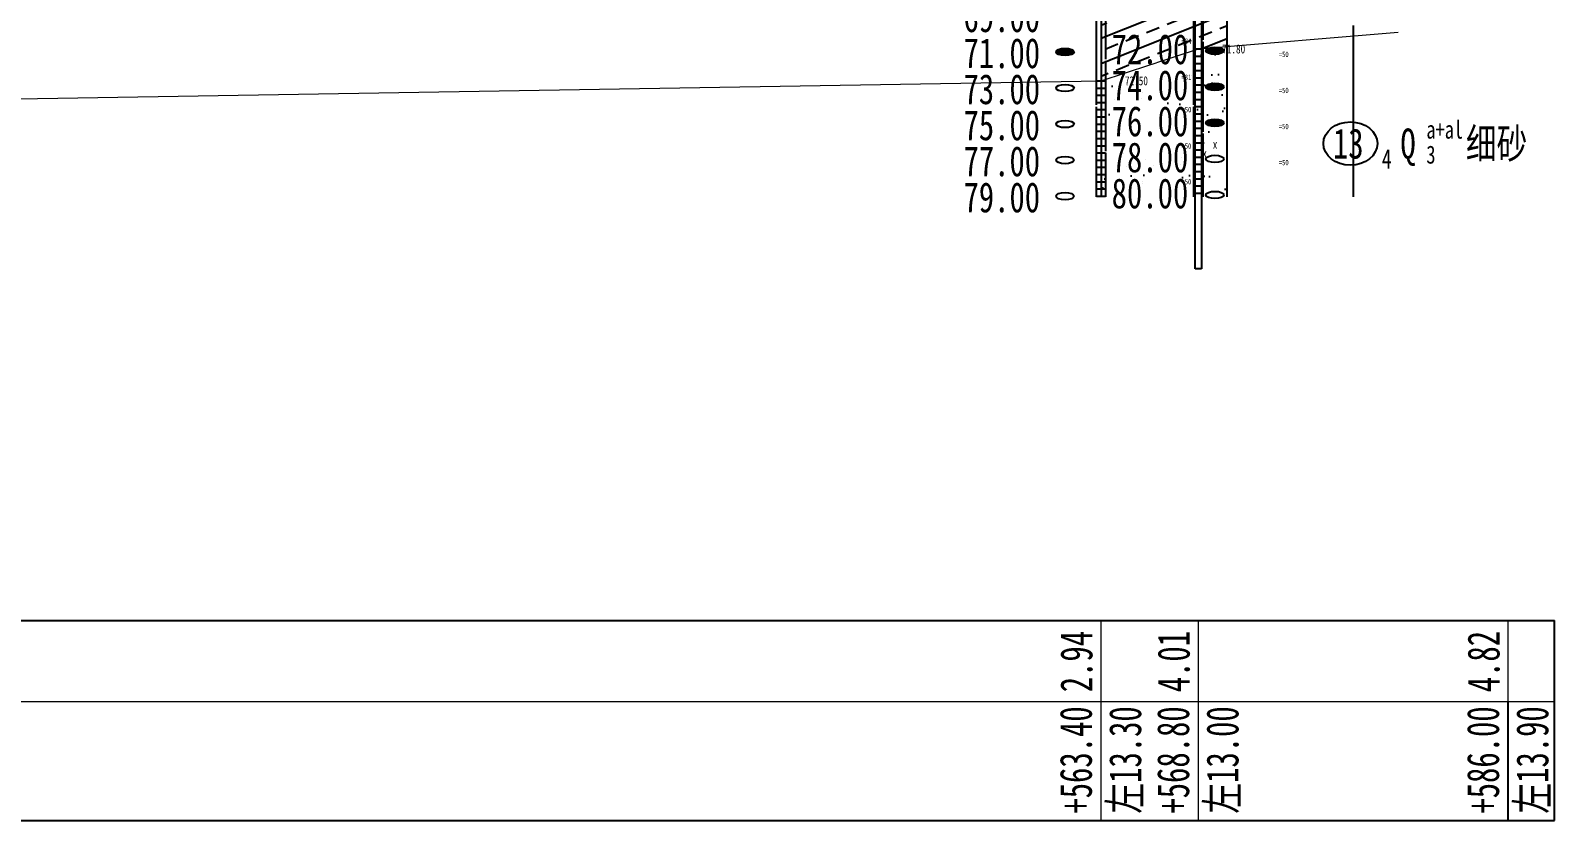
# Model space of a CAD drawing. Header units: millimetres. Extents: x 946 to 3601, y 223 to 2569.
# Drawn here: x 1734.3 to 1818.9, y 483.1 to 527 of the extents above; entities that cross this region are included whole.
import ezdxf

# ---------------------------------------------------------------- set-up
doc = ezdxf.new("R2010")
doc.units = ezdxf.units.MM
doc.linetypes.add('sx', pattern=[10, 5, 0, 5, 0])
for name, color, linetype in [('dz-temp', 4, 'Continuous'), ('GiCAD_PouMian', 7, 'Continuous'), ('GICAD_QUYANG', 7, 'Continuous'), ('地质-地层符号', 3, 'Continuous'), ('地质-填充花纹', 8, 'Continuous'), ('地质-标贯', 7, 'Continuous'), ('地质-钻孔', 7, 'Continuous')]:
    doc.layers.add(name, color=color, linetype=linetype)
for name, color, linetype, lineweight in [('地质-地层线', 7, 'Continuous', 15), ('地质-文字', 7, 'Continuous', 15), ('地质-标注栏', 1, 'Continuous', 25), ('标注线及字体', 7, 'Continuous', 15)]:
    doc.layers.add(name, color=color, linetype=linetype, lineweight=lineweight)
doc.styles.add('剖线方向', font='', dxfattribs={"width": 0.7, "height": 2.5})
doc.styles.add('叠加符号', font='', dxfattribs={"width": 0.7, "height": 2.5})
doc.styles.add('地层编号', font='', dxfattribs={"width": 0.7, "height": 3})
doc.styles.add('层底标注', font='', dxfattribs={"width": 0.7, "height": 2.5})
doc.styles.add('岩土名称', font='', dxfattribs={"width": 0.7, "height": 3})
doc.styles.add('时代', font='', dxfattribs={"width": 0.7, "height": 3})
doc.styles.add('标注栏数据', font='', dxfattribs={"width": 0.7, "height": 2.5})
doc.styles.add('标贯动探', font='', dxfattribs={"width": 0.7, "height": 1.5})
doc.styles.get('剖线方向').set_extended_font_data('仿宋_GB2312')
doc.styles.get('叠加符号').set_extended_font_data('仿宋_GB2312')
doc.styles.get('地层编号').set_extended_font_data('仿宋_GB2312')
doc.styles.get('层底标注').set_extended_font_data('仿宋_GB2312')
doc.styles.get('岩土名称').set_extended_font_data('仿宋_GB2312')
doc.styles.get('时代').set_extended_font_data('仿宋_GB2312')
doc.styles.get('标注栏数据').set_extended_font_data('仿宋_GB2312')
doc.styles.get('标贯动探').set_extended_font_data('仿宋_GB2312')
pattern_1 = [(21.80141, (0, 0), (-1.7677652, 0.7071061), []), (21.80141, (1.75, 0), (-1.7677652, 0.7071061), [0.76157655, -0.4759851])]
pattern_2 = [(17.062863, (0, 0), (2.79036967, 1.248899855), [-5.9751498, 0, -4.4813624, 0, -4.4813624, 0]), (3.01447, (0, 0), (7.2145321, 1.8094251), [-2.978456, 0, -7.7439854, 0, -1.7870735, 0]), (345.966575, (-5.3654, 0), (11.07338644, -1.5019982), [-1.573447, 0, -6.293788, 0, -7.3427527, 0]), (17.06286, (0, 0), (-2.941879, 3.021541), [-3.983433, 0, -4.9792915, 0, -4.481362, 0]), (3.01447, (0, 0), (4.858372, 4.093388), [-3.574147, 0, -5.361221, 0, -1.7870735, 0]), (345.7037, (-5.3654, 0), (5.2409553, 1.250378), [-2.088827, 0, -6.788688, 0, -10.444135, 0]), (339.87047, (-5.3654, 0), (6.9800505, 1.196567), [-0.9422907, 0, -3.769163, 0, -3.769163, 0]), (17.06286, (0, 0), (6.5425438, 3.7545058), [-1.4937875, 0, -1.4937875, 0, -4.4813624, 0]), (3.01447, (0, 0), (2.716851, 3.980613), [-3.574147, 0, -7.743985, 0, -1.7870735, 0]), (345.7037, (-5.3654, 0), (15.682466, 1.374167), [-6.266481, 0, -2.611034, 0, -2.611034, 0]), (339.87047, (-5.3654, 0), (230427.237503, -84451.983463), [-1.187286, 0, -9.894053, 0, -0.942291, 0])]

# ---------------------------------------------------------------- blocks, each defined once
blk = doc.blocks.new('WipeoutBlock')
at = {"color": 7}
blk.add_wipeout([(0, 0), (0, 1), (1, 1), (1, 0)], dxfattribs=at)
blk = doc.blocks.new('gkqy_yuan.dwg不标1')
at = {"layer": 'GiCAD_PouMian'}
h = blk.add_hatch(color=7, dxfattribs=at)
edge = h.paths.add_edge_path()
edge.add_arc((0, 0), 1, 0, 360)
at = {"layer": 'GICAD_QUYANG', "color": 7}
blk.add_circle((0, 0), 1, dxfattribs=at)
blk = doc.blocks.new('gkqy_rao.dwg不标1')
at = {"layer": 'GICAD_QUYANG', "color": 7}
blk.add_circle((0, 0), 1, dxfattribs=at)

msp = doc.modelspace()

# ---------------------------------------------------------------- hatches: boundary and pattern name
at = {"layer": '地质-填充花纹', "linetype": 'Continuous'}
h = msp.add_hatch(dxfattribs=at)
h.set_pattern_fill('GLYNT', color=256, scale=0.25, style=0, pattern_type=2)
h.set_pattern_definition(pattern_1)
h.paths.add_polyline_path([(1800.688, 536.097), (1800.688, 526.195), (1799.088, 525.951), (1799.088, 536.151)])
h = msp.add_hatch(dxfattribs=at)
h.set_pattern_fill('GLXS', color=256, scale=0.25, style=0, pattern_type=2)
h.set_pattern_definition(pattern_2)
h.paths.add_polyline_path([(1800.688, 526.195), (1800.688, 517.745), (1799.088, 517.745), (1799.088, 525.951)])

# ---------------------------------------------------------------- linework, layer by layer
at = {"layer": 'dz-temp', "color": 7, "linetype": 'Continuous'}
for p, q in [((1793.688, 598.834), (1793.688, 517.745)), ((1800.688, 517.745), (1800.688, 598.834)), ((1807.688, 527.261), (1807.688, 517.745))]:
    msp.add_line(p, q, dxfattribs=at)
at = {"layer": '地质-地层符号', "color": 7, "linetype": 'Continuous'}
msp.add_ellipse((1807.529, 520.701), major_axis=(-1.5, 0), ratio=0.8, dxfattribs=at)
at = {"layer": '地质-地层线', "color": 7}
for p, q in [((1799.088, 525.951), (1810.18, 526.883)), ((1565.374, 489.745), (1818.857, 489.745))]:
    msp.add_line(p, q, dxfattribs=at)
at = {"layer": '地质-标注栏', "linetype": 'Continuous'}
for p, q in [((1565.374, 494.245), (1818.857, 494.245)), ((1818.857, 483.145), (1818.857, 494.245)), ((1565.374, 483.145), (1818.857, 483.145))]:
    msp.add_line(p, q, dxfattribs=at)
at = {"layer": '地质-标注栏', "color": 7, "linetype": 'Continuous'}
msp.add_line((1816.288, 483.145), (1816.288, 489.745), dxfattribs=at)
at = {"layer": '地质-钻孔', "color": 7, "linetype": 'sx'}
for p, q in [((1798.838, 517.745), (1798.838, 597.751)), ((1799.338, 597.751), (1799.338, 517.745)), ((1793.438, 517.745), (1793.438, 596.684)), ((1793.938, 596.684), (1793.938, 517.745))]:
    msp.add_line(p, q, dxfattribs=at)
at = {"layer": '地质-钻孔', "color": 7, "linetype": 'Continuous'}
for p, q in [((1798.914, 513.745), (1798.914, 597.781)), ((1799.263, 597.781), (1799.263, 513.751)), ((1793.688, 535.084), (1793.688, 524.184)), ((1798.838, 525.951), (1799.338, 525.951)), ((1798.838, 525.951), (1799.338, 525.951)), ((1798.838, 525.951), (1799.338, 525.951)), ((1798.838, 525.551), (1799.338, 525.551)), ((1798.838, 525.151), (1799.338, 525.151)), ((1798.838, 524.751), (1799.338, 524.751)), ((1793.438, 524.184), (1793.938, 524.184)), ((1793.438, 524.184), (1793.938, 524.184)), ((1793.438, 524.184), (1793.938, 524.184)), ((1793.438, 523.784), (1793.938, 523.784)), ((1798.838, 524.351), (1799.338, 524.351)), ((1798.838, 523.951), (1799.338, 523.951)), ((1793.438, 523.384), (1793.938, 523.384)), ((1793.438, 522.984), (1793.938, 522.984)), ((1798.838, 523.551), (1799.338, 523.551)), ((1798.838, 523.151), (1799.338, 523.151)), ((1793.438, 522.584), (1793.938, 522.584)), ((1793.438, 522.184), (1793.938, 522.184)), ((1798.838, 522.751), (1799.338, 522.751)), ((1798.838, 522.351), (1799.338, 522.351)), ((1798.838, 521.951), (1799.338, 521.951)), ((1793.438, 521.784), (1793.938, 521.784)), ((1793.438, 521.384), (1793.938, 521.384)), ((1798.838, 521.551), (1799.338, 521.551)), ((1798.838, 521.151), (1799.338, 521.151)), ((1793.438, 520.984), (1793.938, 520.984)), ((1793.438, 520.584), (1793.938, 520.584)), ((1798.838, 520.751), (1799.338, 520.751)), ((1798.838, 520.351), (1799.338, 520.351)), ((1793.438, 520.184), (1793.938, 520.184)), ((1793.438, 519.784), (1793.938, 519.784)), ((1798.838, 519.951), (1799.338, 519.951)), ((1798.838, 519.551), (1799.338, 519.551)), ((1793.438, 519.384), (1793.938, 519.384)), ((1793.438, 518.984), (1793.938, 518.984)), ((1793.438, 518.584), (1793.938, 518.584)), ((1798.838, 519.151), (1799.338, 519.151)), ((1798.838, 518.751), (1799.338, 518.751)), ((1793.438, 518.184), (1793.938, 518.184)), ((1793.438, 517.784), (1793.938, 517.784)), ((1798.838, 518.351), (1799.338, 518.351)), ((1798.838, 517.951), (1799.338, 517.951)), ((1799.263, 513.751), (1798.914, 513.745))]:
    msp.add_line(p, q, dxfattribs=at)
at = {"layer": '标注线及字体', "color": 7, "linetype": 'Continuous'}
for p, q in [((1793.688, 489.745), (1793.688, 494.245)), ((1799.088, 489.745), (1799.088, 494.245)), ((1816.288, 489.745), (1816.288, 494.245)), ((1793.688, 483.145), (1793.688, 489.745)), ((1799.088, 483.145), (1799.088, 489.745))]:
    msp.add_line(p, q, dxfattribs=at)

# ---------------------------------------------------------------- block references
at = {"linetype": 'Continuous', "xscale": 1.200000009999894, "yscale": 0.4800000039999577}
for p in [(1791.088, 525.544, 0), (1791.088, 523.544, 0), (1791.088, 521.569, 0), (1791.088, 519.569, 0), (1791.088, 517.569, 0)]:
    msp.add_blockref('WipeoutBlock', p, dxfattribs=at)
at = {"color": 7, "linetype": 'Continuous', "xscale": 0.5, "yscale": 0.2}
for name, p in [('gkqy_rao.dwg不标1', (1800.007, 525.851)), ('gkqy_yuan.dwg不标1', (1800.007, 525.851)), ('gkqy_rao.dwg不标1', (1800.007, 523.851)), ('gkqy_yuan.dwg不标1', (1800.007, 523.851)), ('gkqy_yuan.dwg不标1', (1800.007, 521.851)), ('gkqy_rao.dwg不标1', (1800.007, 521.851)), ('gkqy_rao.dwg不标1', (1800.007, 519.851)), ('gkqy_rao.dwg不标1', (1800.007, 517.851))]:
    msp.add_blockref(name, p, dxfattribs=at)

# ---------------------------------------------------------------- texts
at = {"color": 7, "linetype": 'Continuous', "style": '剖线方向', "width": 0.75}
for s, p in [('69.00', (1786.053, 526.887)), ('71.00', (1786.053, 524.887)), ('73.00', (1786.053, 522.887)), ('75.00', (1786.053, 520.887)), ('77.00', (1786.053, 518.887)), ('79.00', (1786.053, 516.887))]:
    msp.add_text(s, height=1.6667, dxfattribs=at).set_placement(p)
at = {"layer": '地质-地层符号', "color": 7, "linetype": 'Continuous', "width": 0.75}
for s, height, style, p in [('a+al', 0.9997, '时代', (1811.744, 520.978)), ('13', 1.6662, '地层编号', (1806.559, 519.868)), ('Q', 1.666, '时代', (1810.303, 519.868)), ('细砂', 1.6662, '岩土名称', (1813.938, 519.868)), ('4', 1.083, '地层编号', (1809.271, 519.312)), ('3', 1, '时代', (1811.744, 519.59))]:
    msp.add_text(s, height=height, dxfattribs=dict(at, style=style)).set_placement(p)
at = {"layer": '地质-填充花纹', "linetype": 'Continuous', "style": '叠加符号', "width": 0.75}
for p in [(1799.307, 519.918), (1799.888, 520.412)]:
    msp.add_text('x', height=0.5, dxfattribs=at).set_placement(p)
at = {"layer": '地质-文字', "color": 7, "linetype": 'Continuous', "style": '层底标注', "width": 0.75}
msp.add_text('71.80', height=0.5, dxfattribs=at).set_placement((1800.413, 525.701))
at = {"layer": '地质-标贯', "color": 7, "linetype": 'Continuous', "style": '标贯动探', "width": 0.75}
for s, p in [('=34', (1798.151, 526.234)), ('=50', (1803.551, 525.501)), ('=31', (1798.151, 524.234)), ('=50', (1803.551, 523.501)), ('=50', (1798.151, 522.434)), ('=50', (1803.551, 521.501)), ('=50', (1798.151, 520.414)), ('=50', (1803.551, 519.501)), ('=50', (1798.151, 518.434))]:
    msp.add_text(s, height=0.3, dxfattribs=at).set_placement(p)
at = {"layer": '标注线及字体', "color": 7, "linetype": 'Continuous', "style": '标注栏数据', "oblique": 0.00001, "width": 0.7}
for s, p in [('2.94', (1793.207, 490.261)), ('4.01', (1798.607, 490.261)), ('4.82', (1815.807, 490.261)), ('+563.40', (1793.178, 483.527)), ('左13.30', (1795.915, 483.527)), ('+568.80', (1798.578, 483.527)), ('左13.00', (1801.315, 483.527)), ('+586.00', (1815.778, 483.527)), ('左13.90', (1818.515, 483.527))]:
    msp.add_text(s, height=1.7858, rotation=90.00001, dxfattribs=at).set_placement(p)

# ---------------------------------------------------------------- next in the draw order: block references
at = {"color": 7, "linetype": 'Continuous'}
for name, p, xscale, yscale in [('gkqy_yuan.dwg不标1', (1791.688, 525.784), 0.5, 0.2), ('WipeoutBlock', (1794.176, 525.066), 2.621621580381725, 0.4605405405405509), ('gkqy_rao.dwg不标1', (1791.688, 523.784), 0.5, 0.2), ('WipeoutBlock', (1794.176, 523.066), 2.621621580381725, 0.4605405405405509), ('WipeoutBlock', (1794.176, 521.066), 2.621621580381725, 0.4605405405405509), ('WipeoutBlock', (1794.176, 519.066), 2.621621580381725, 0.4605405405405509), ('WipeoutBlock', (1794.176, 517.066), 2.621621580381725, 0.4605405405405509)]:
    msp.add_blockref(name, p, dxfattribs=dict(at, xscale=xscale, yscale=yscale))
at = {"linetype": 'Continuous', "xscale": 1.200000009999894, "yscale": 0.4800000039999577}
for p in [(1791.088, 521.544, 0), (1791.088, 519.544, 0), (1791.088, 517.544, 0)]:
    msp.add_blockref('WipeoutBlock', p, dxfattribs=at)

# ---------------------------------------------------------------- next in the draw order: linework, layer by layer
at = {"layer": '地质-地层线', "color": 7}
msp.add_line((1597.888, 520.924), (1793.688, 524.184), dxfattribs=at)

# ---------------------------------------------------------------- next in the draw order: block references
at = {"color": 7, "linetype": 'Continuous'}
for name, p, xscale, yscale in [('WipeoutBlock', (1794.176, 525.066), 2.621621580381725, 0.4605405405405509), ('WipeoutBlock', (1794.176, 523.066), 2.621621580381725, 0.4605405405405509), ('gkqy_rao.dwg不标1', (1791.688, 521.784), 0.5, 0.2), ('WipeoutBlock', (1794.176, 521.066), 2.621621580381725, 0.4605405405405509), ('gkqy_rao.dwg不标1', (1791.688, 519.784), 0.5, 0.2), ('gkqy_rao.dwg不标1', (1791.688, 517.784), 0.5, 0.2)]:
    msp.add_blockref(name, p, dxfattribs=dict(at, xscale=xscale, yscale=yscale))

# ---------------------------------------------------------------- next in the draw order: texts
at = {"color": 7, "linetype": 'Continuous', "style": '剖线方向', "width": 0.75}
msp.add_text('80.00', height=1.6667, dxfattribs=at).set_placement((1794.276, 517.106))

# ---------------------------------------------------------------- next in the draw order: hatches: boundary and pattern name
at = {"layer": '地质-填充花纹', "linetype": 'Continuous'}
h = msp.add_hatch(dxfattribs=at)
h.set_pattern_fill('GLYNT', color=256, scale=0.25, style=0, pattern_type=2)
h.set_pattern_definition(pattern_1)
h.paths.add_polyline_path([(1799.088, 536.099), (1793.761, 535.16), (1793.688, 535.084), (1793.688, 524.184), (1799.088, 525.951)])
h = msp.add_hatch(dxfattribs=at)
h.set_pattern_fill('GLXS', color=256, scale=0.25, style=0, pattern_type=2)
h.set_pattern_definition(pattern_2)
h.paths.add_polyline_path([(1793.688, 524.184), (1799.088, 525.951), (1799.088, 517.745), (1793.688, 517.745)])

# ---------------------------------------------------------------- next in the draw order: linework, layer by layer
at = {"layer": '地质-地层线', "color": 7}
msp.add_line((1793.688, 524.184), (1799.088, 525.951), dxfattribs=at)

# ---------------------------------------------------------------- next in the draw order: texts
at = {"color": 7, "linetype": 'Continuous', "style": '剖线方向', "width": 0.75}
for s, p in [('72.00', (1794.276, 525.106)), ('72.00', (1794.276, 525.106)), ('74.00', (1794.276, 523.106)), ('74.00', (1794.276, 523.106)), ('76.00', (1794.276, 521.106)), ('76.00', (1794.276, 521.106)), ('78.00', (1794.276, 519.106))]:
    msp.add_text(s, height=1.6667, dxfattribs=at).set_placement(p)
at = {"layer": '地质-文字', "color": 7, "linetype": 'Continuous', "style": '层底标注', "width": 0.75}
msp.add_text('72.50', height=0.5, dxfattribs=at).set_placement((1795.013, 523.934))

doc.saveas('drawing.dxf')
